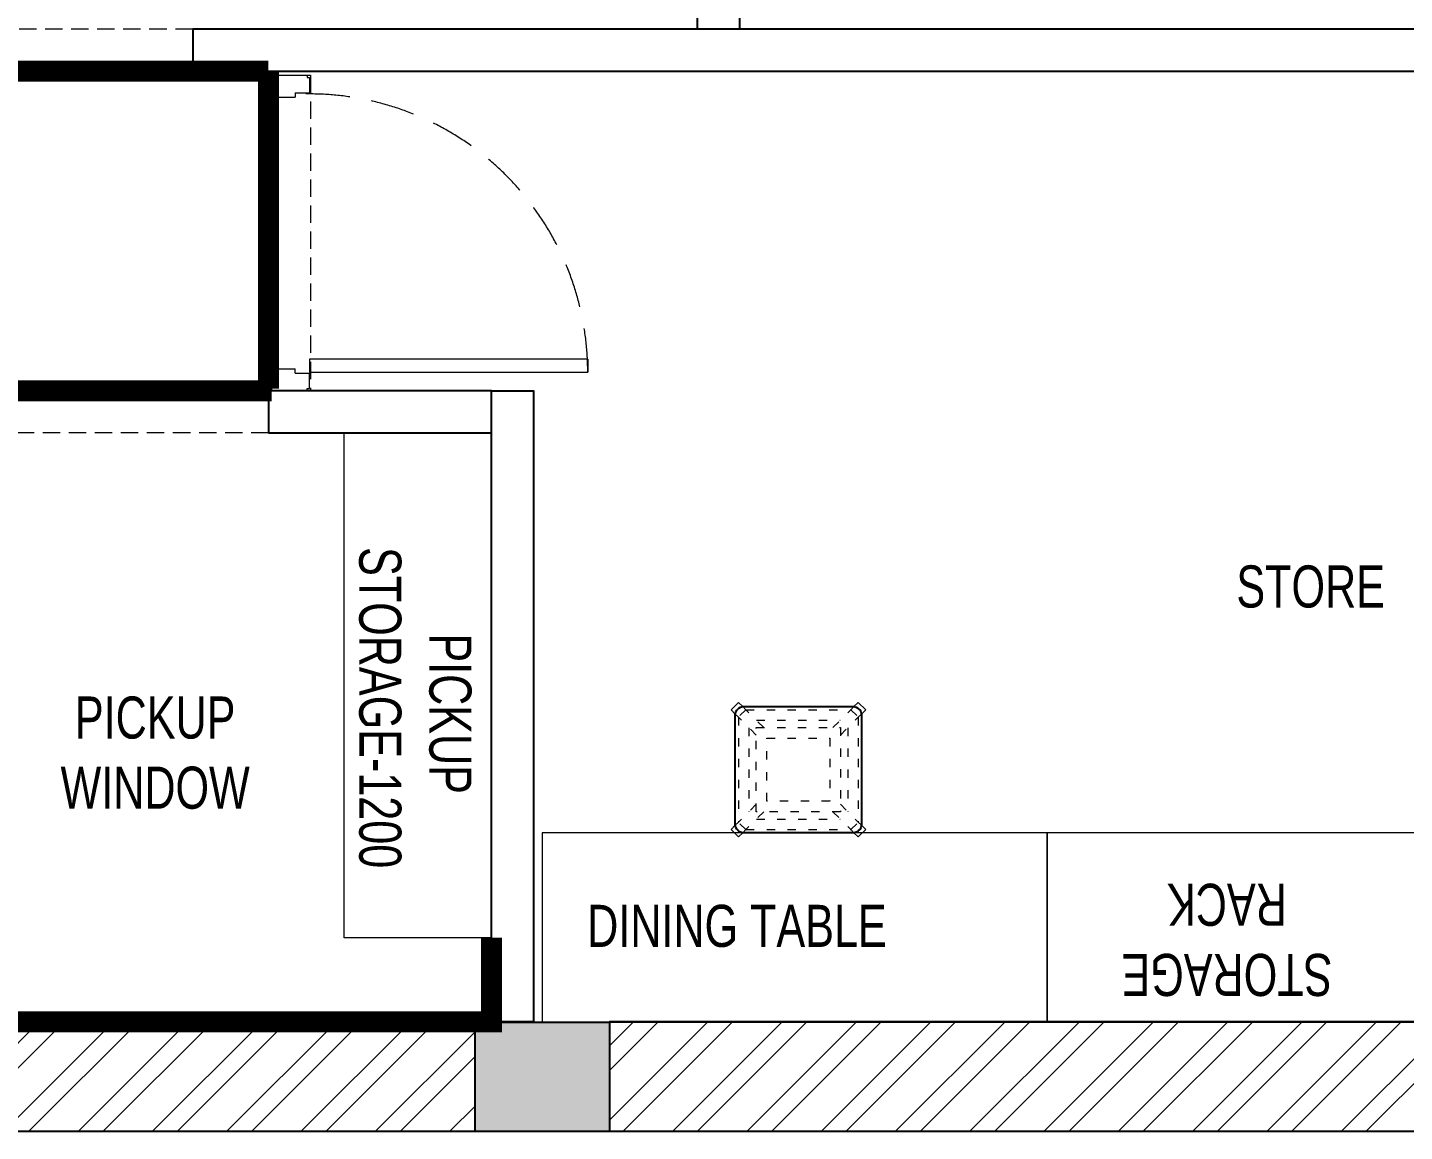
# Model space of a CAD drawing. Header units: feet. Extents: x 9930133 to 9947819, y -6283010 to -6274589.
# Drawn here: x 9941586 to 9944858, y -6283010 to -6280386 of the extents above; entities that cross this region are included whole.
import ezdxf

# ---------------------------------------------------------------- set-up
doc = ezdxf.new("R2010")
doc.units = ezdxf.units.FT
doc.header["$LTSCALE"] = 33
doc.header["$MEASUREMENT"] = 0
for name, pattern in [('a_p6_plan_L18$0$HIDDEN', [0.375, 0.25, -0.125]), ('ACAD_ISO03W100', [30, 12, -18]), ('HIDDEN2', [4.7624999999999975, 3.174999999999998, -1.587499999999999])]:
    doc.linetypes.add(name, pattern=pattern)
for name, color, linetype in [('A-WALL', 1, 'Continuous'), ('column', 10, 'Continuous'), ('LAMINATE FINISH', 80, 'Continuous')]:
    doc.layers.add(name, color=color, linetype=linetype)
for name, color, linetype, lineweight in [('A-WALL HATCH', 251, 'Continuous', 0), ('column hatch', 5, 'Continuous', 0), ('Door', 2, 'Continuous', 13), ('LENS-CURTAIN', 5, 'a_p6_plan_L18$0$HIDDEN', 9), ('LENS-DOOR', 34, 'Continuous', 20), ('LENS-PARTITION', 21, 'Continuous', 25), ('LENS-TEXT', 31, 'Continuous', 5), ('LENS_DIMENSION', 193, 'Continuous', 0), ('LENS_TEXT', 31, 'Continuous', 5), ('LK-FF&E WALL', 1, 'Continuous', 9), ('LK-TILES FINISH', 251, 'Continuous', 5), ('LN-ELEVATION-1', 81, 'Continuous', 25), ('LN-ELEVATION-3', 125, 'Continuous', 18), ('LN-ELEVATION-5', 167, 'Continuous', 5)]:
    doc.layers.add(name, color=color, linetype=linetype, lineweight=lineweight)
doc.styles.add('LK TXT', font='GILC____.TTF', dxfattribs={"height": 100})
doc.styles.get("Standard").update_dxf_attribs({"font": 'GILC____.TTF'})

# ---------------------------------------------------------------- blocks, each defined once
blk = doc.blocks.new('A$C69cec98d')
at = {"layer": 'A-WALL HATCH'}
h = blk.add_hatch(dxfattribs=at)
h.set_pattern_fill('ANSI32', color=256, scale=333)
h.set_pattern_definition([(45, (-3585596.228682524, 5462549.300756144), (-88.29995930067012, 88.29995930067012), []), (45, (-3585537.36204309, 5462549.300756144), (-88.29995930067012, 88.29995930067012), [])])
h.paths.add_polyline_path([(-12075, 249.5475610094145), (-15070, 250), (-15070, 1150), (-16786, 1150), (-16786, 900), (-15320, 900), (-15320, 249.5475610094145), (-15166, 249.5475610094145), (-15166, -10), (-12075, -10)])
h.paths.add_polyline_path([(-8615, 249.5475610094145), (-11755, 249.5475610094145), (-11755, -10.4524389905855), (-8615, -10.4524389905855)])
h.paths.add_polyline_path([(-5170, 249.5475610094145), (-8295, 249.5475610094145), (-8295, -10), (-5170, -10)])
h.paths.add_polyline_path([(-1730, 250), (-4850, 250), (-4850, -10), (-1730, -10)])
h.paths.add_polyline_path([(-1410, 1600), (-1660, 1600), (-1660, 250), (-1410, 250)], flags=17)
h.paths.add_polyline_path([(-1410, 4110), (-1410, 2600), (4.656613e-10, 2600), (-4.656613e-10, -10), (-1410, -10), (-1410, 250), (-150, 250), (-149.9999999995343, 2350), (-1660, 2350), (-1660, 4110)])
h.paths.add_polyline_path([(-1760, 7090), (-1410, 7090), (-1410, 4370), (-1660, 4370), (-1660, 6830), (-1760, 6830)])
h.paths.add_polyline_path([(-1660, 8150), (-1660, 8050), (-1760, 8050), (-1760, 7790), (-1410, 7790), (-1410, 8150)])
h.paths.add_polyline_path([(-4850, 8409.547561009414), (-1730, 8409.547561009414), (-1730, 8150), (-4850, 8150)])
h.paths.add_polyline_path([(-8295, 8409.547561009414), (-5170, 8409.547561009414), (-5170, 8149.547561009415), (-8295, 8149.547561009415)])
h.paths.add_polyline_path([(-11755, 8409.547561009414), (-8615, 8409.547561009414), (-8615, 8150), (-11755, 8150)])
h.paths.add_polyline_path([(-15166, 8409.547561009414), (-12075, 8409.547561009414), (-12075, 8149.547561009415), (-15166, 8149.547561009415)])
h.paths.add_polyline_path([(-16786, 8410), (-15486, 8410), (-15486, 8149.547561009415), (-16786, 8149.547561009415)])
at = {"layer": 'column hatch'}
h = blk.add_hatch(color=251, dxfattribs=at)
h.dxf.hatch_style = 1
h.paths.add_polyline_path([(-15486, 250), (-15166, 250), (-15166, -10), (-15486, -10)])
h.paths.add_polyline_path([(-12075, 250), (-11755, 250), (-11755, -10), (-12075, -10)])
h.paths.add_polyline_path([(-8615, 250), (-8295, 250), (-8295, -10), (-8615, -10)])
h.paths.add_polyline_path([(-5170, 250), (-4850, 250), (-4850, -10), (-5170, -10)])
h.paths.add_polyline_path([(-1730, 250), (-1410, 250), (-1410, -10), (-1730, -10)])
at = {"layer": 'A-WALL'}
for points in [[(-5170, 249.5475610094145), (-8295, 249.5475610094145), (-8295, -10), (-5170, -10)], [(-1730, 250), (-4850, 250), (-4850, -10), (-1730, -10)]]:
    blk.add_lwpolyline(points, close=True, dxfattribs=at)
at = {"layer": 'column'}
blk.add_lwpolyline([(-5170, 249.5475610094145), (-4850, 249.5475610094145), (-4850, -10.4524389905855), (-5170, -10.4524389905855)], close=True, dxfattribs=at)
blk = doc.blocks.new('*U46')
at = {"layer": 'LENS-DOOR'}
for p, q in [((548121.7424194776, 1779235.250802661), (548121.7424194285, 1778573.792470696)), ((548121.7424194776, 1779235.250802661), (548152.9924194783, 1779235.250802661)), ((548152.9924194338, 1778573.792470696), (548152.9924194783, 1779235.250802661)), ((547447.2632527729, 1778568.584137446), (547452.471586084, 1778568.584137432)), ((547447.2632527404, 1778484.13413872), (547447.2632527729, 1778568.584137446)), ((547452.4715860792, 1778573.792470752), (547488.9299194163, 1778573.792470761)), ((547452.471586084, 1778568.584137432), (547452.4715860792, 1778573.792470752)), ((547488.9299194115, 1778539.938304131), (547488.9299194163, 1778573.792470761)), ((548121.7424194285, 1778573.792470696), (548152.9924194338, 1778573.792470696)), ((548192.0549194335, 1778573.792470705), (548155.5965861009, 1778573.792470692)), ((548155.5965860891, 1778539.938304089), (548155.5965861009, 1778573.792470692)), ((548192.0549194335, 1778568.584137381), (548192.0549194335, 1778573.792470705)), ((548197.2632527791, 1778568.58413739), (548192.0549194335, 1778568.584137381)), ((548197.263252749, 1778484.134138664), (548197.2632527791, 1778568.58413739)), ((547488.9299194115, 1778539.938304131), (547499.346586087, 1778539.938304122)), ((547499.3465860802, 1778478.925805381), (547499.346586087, 1778539.938304122)), ((548145.1799194254, 1778478.925805334), (548145.1799194299, 1778539.938304084)), ((548155.5965860891, 1778539.938304089), (548145.1799194299, 1778539.938304084)), ((547447.2632527404, 1778484.13413872), (547452.4715860676, 1778484.13413872)), ((547452.4715860795, 1778478.925805376), (547452.4715860676, 1778484.13413872)), ((547452.4715860795, 1778478.925805376), (547499.3465860802, 1778478.925805381)), ((548192.0549194288, 1778478.92580533), (548145.1799194254, 1778478.925805334)), ((548192.0549194288, 1778478.92580533), (548192.0549194311, 1778484.134138682)), ((548197.263252749, 1778484.134138664), (548192.0549194311, 1778484.134138682))]:
    blk.add_line(p, q, dxfattribs=at)
at = {"layer": 'LENS-DOOR', "color": 7, "linetype": 'HIDDEN2'}
blk.add_ellipse((548152.9924194338, 1778573.792470696), major_axis=(-661.4583333308027, 0.0034431291060411), ratio=0.9999999979146826, start_param=-1.570791121506941, end_param=0.0512086788949202, dxfattribs=at)
blk = doc.blocks.new('Stool')
at = {"layer": 'LN-ELEVATION-1', "ltscale": 0.5}
blk.add_lwpolyline([(-130, 300), (130, 300, -0.4142135623730951), (150, 280), (150, 20, -0.4142135623730951), (130, 0), (-130, 0, -0.4142135623730951), (-150, 20), (-150, 280, -0.4142135623730951)], format="xyb", close=True, dxfattribs=at)
at = {"layer": 'LN-ELEVATION-3', "linetype": 'ACAD_ISO03W100', "ltscale": 0.05}
for p, q in [((-100, 232.3223304701969), (-142.3743686703965, 274.6966991415247)), ((-142.3743686708621, 274.6966991410591), (-142.3743686708621, 25.30330085894093)), ((-82.3223304701969, 250), (-124.6966991401277, 292.374368671095)), ((-124.696699141059, 292.3743686703965), (124.6966991401277, 292.374368671095)), ((-99.69669914059341, 267.3743686703965), (99.69669913966209, 267.374368671095)), ((82.3223304701969, 250), (124.6966991401277, 292.374368671095)), ((100, 232.3223304701969), (142.3743686703965, 274.6966991415247)), ((142.3743686708621, 274.6966991410591), (142.3743686708621, 25.30330085894093)), ((-117.3743686703965, 249.6966991408263), (-117.3743686703965, 50.30330085847527)), ((117.3743686703965, 249.6966991408263), (117.3743686703965, 50.30330085847527)), ((-100, 67.67766952980308), (-142.3743686703965, 25.30330085847527)), ((100, 67.67766952980308), (142.3743686703965, 25.30330085847527)), ((-82.3223304701969, 50), (-124.6966991401277, 7.625631328905001)), ((82.3223304701969, 50), (124.6966991401277, 7.625631328905001)), ((-124.696699141059, 7.625631329603493), (124.6966991401277, 7.625631328905001)), ((-99.69669914059341, 32.62563132960349), (99.69669913966209, 32.625631328905))]:
    blk.add_line(p, q, dxfattribs=at)
for points in [[(-132.2008663183078, 299.8785358476453), (-124.696699141059, 292.3743686703965), (-142.3743686708621, 274.6966991410591), (-149.8785358476452, 282.200866318075)], [(132.2008663183078, 299.8785358476453), (124.696699141059, 292.3743686703965), (142.3743686708621, 274.6966991410591), (149.8785358476452, 282.200866318075)], [(-132.2008663183078, 0.1214641523547471), (-124.696699141059, 7.625631329603493), (-142.3743686708621, 25.30330085894093), (-149.8785358476452, 17.79913368192501)], [(132.2008663183078, 0.1214641523547471), (124.696699141059, 7.625631329603493), (142.3743686708621, 25.30330085894093), (149.8785358476452, 17.79913368192501)]]:
    blk.add_lwpolyline(points, dxfattribs=at)
for points in [[(-100, 250), (100, 250), (100, 50), (-100, 50)], [(-75, 225), (75, 225), (75, 75), (-75, 75)]]:
    blk.add_lwpolyline(points, close=True, dxfattribs=at)
at = {"layer": 'LN-ELEVATION-5', "ltscale": 0.5}
for points in [[(-149.8785358476452, 282.200866318075), (-160.0520382001996, 292.3743686706293), (-142.3743686708621, 310.0520381999668), (-132.2008663183078, 299.8785358478781)], [(149.8785358476452, 282.200866318075), (160.0520382001996, 292.3743686706293), (142.3743686708621, 310.0520381999668), (132.2008663183078, 299.8785358478781)], [(-149.8785358476452, 17.79913368192501), (-160.0520382001996, 7.625631329370662), (-142.3743686708621, -10.05203819996677), (-132.2008663183078, 0.1214641521219164)], [(149.8785358476452, 17.79913368192501), (160.0520382001996, 7.625631329370662), (142.3743686708621, -10.05203819996677), (132.2008663183078, 0.1214641521219164)]]:
    blk.add_lwpolyline(points, dxfattribs=at)

msp = doc.modelspace()

# ---------------------------------------------------------------- linework, layer by layer
at = {"layer": 'LAMINATE FINISH', "color": 85, "linetype": 'ACAD_ISO03W100', "ltscale": 0.05, "const_width": 50}
msp.add_lwpolyline([(9942158.158576323, -6280489.254611332), (9942158.158576053, -6281244.046277994)], dxfattribs=at)
at = {"layer": 'LENS-CURTAIN', "ltscale": 5}
for points in [[(9941978.15861724, -6280389.254611332), (9941228.15861724, -6280389.254611332), (9941228.15861724, -6280489.254611332), (9941978.15861724, -6280489.254611332)], [(9942258.158576325, -6280499.254611298), (9942258.158576325, -6281249.254611299), (9942158.158576323, -6281249.254611299), (9942158.158576323, -6280499.254611298)], [(9941408.158576313, -6281249.254611331), (9942158.158576313, -6281249.254611331), (9942158.158576313, -6281349.254611332), (9941408.158576313, -6281349.254611332)]]:
    msp.add_lwpolyline(points, close=True, dxfattribs=at)
at = {"layer": 'LENS-PARTITION'}
for points in [[(9943177.957662502, -6277349.254611332), (9943277.957662502, -6277349.254611332), (9943277.957662502, -6280389.254611332), (9943177.957662502, -6280389.254611332)], [(9946159.15861724, -6280389.254611332), (9941978.15861724, -6280389.254611332), (9941978.15861724, -6280489.254611332), (9946159.15861724, -6280489.254611332)], [(9942158.158576313, -6281349.254611332), (9942688.15861724, -6281349.254611332), (9942688.15861724, -6281249.254611331), (9942158.158576313, -6281249.254611331)], [(9942788.15861724, -6282749.254611331), (9942688.15861724, -6282749.254611331), (9942688.15861724, -6281249.25461133), (9942788.15861724, -6281249.25461133)]]:
    msp.add_lwpolyline(points, close=True, dxfattribs=at)
at = {"layer": 'LK-FF&E WALL'}
for points in [[(9942338.15861724, -6281349.254611332), (9942688.15861724, -6281349.254611332), (9942688.15861724, -6282549.254611332), (9942338.15861724, -6282549.254611332)], [(9942809.15861724, -6282749.707050323), (9944009.15861724, -6282749.707050323), (9944009.15861724, -6282299.707050323), (9942809.15861724, -6282299.707050323)], [(9944009.15861724, -6282749.707050323), (9944909.158617241, -6282749.707050323), (9944909.158617241, -6282299.707050323), (9944009.15861724, -6282299.707050323)]]:
    msp.add_lwpolyline(points, close=True, dxfattribs=at)
at = {"layer": 'LK-TILES FINISH', "color": 212, "linetype": 'ACAD_ISO03W100', "ltscale": 0.05, "const_width": 50}
for points in [[(9942165.93357695, -6281249.254611331), (9940778.15861724, -6281249.254611331), (9940778.15861724, -6280489.254611332), (9942158.158576323, -6280489.254611332)], [(9942688.15861724, -6282549.254611332), (9942688.15861724, -6282749.254611331), (9940778.15861724, -6282749.254611331), (9940778.15861724, -6281349.254611332), (9941408.158576313, -6281349.254611332)]]:
    msp.add_lwpolyline(points, dxfattribs=at)

# ---------------------------------------------------------------- block references
at = {"layer": 'Door', "rotation": 270}
msp.add_blockref('*U46', (8163681.799438288, -5733051.991358565), dxfattribs=at)
at = {"layer": 'LENS_DIMENSION'}
msp.add_blockref('A$C69cec98d', (9947819.15861724, -6282999.254611332), dxfattribs=at)
at = {"layer": 'LK-FF&E WALL'}
msp.add_blockref('Stool', (9943417.65861724, -6282299.707050323), dxfattribs=at)

# ---------------------------------------------------------------- texts
at = {"layer": 'LENS-TEXT', "color": 0, "linetype": 'Continuous', "ltscale": 3, "char_height": 100, "attachment_point": 5, "style": 'LK TXT'}
for s, insert, rotation in [(' PICKUP STORAGE-1200', (9942506.613129815, -6282002.336812187), 270.00000000000006), ('STORAGE \\PRACK', (9944436.395513302, -6282553.49561601), 179.99999999999991)]:
    msp.add_mtext_dynamic_manual_height_columns(s, width=1099.486866972408, gutter_width=0.9999999999999992, heights=[0], dxfattribs=dict(at, insert=insert, rotation=rotation))
at = {"layer": 'LENS-TEXT', "color": 0, "linetype": 'Continuous', "ltscale": 3, "insert": (9943271.726735573, -6282521.69720356), "char_height": 100, "attachment_point": 5, "style": 'LK TXT'}
msp.add_mtext_dynamic_manual_height_columns('DINING TABLE', width=783.9636358173434, gutter_width=0.9999999999999992, heights=[0], dxfattribs=at)
at = {"layer": 'LENS_TEXT', "linetype": 'Continuous', "ltscale": 3, "char_height": 100, "attachment_point": 5}
for s, width, insert in [('STORE', 930.4951690917121, (9944635.382007103, -6281714.966336152)), ('PICKUP WINDOW', 635.5877171156214, (9941888.8616731, -6282109.845514465))]:
    msp.add_mtext_dynamic_manual_height_columns(s, width=width, gutter_width=0.9999999999999992, heights=[0], dxfattribs=dict(at, insert=insert))

doc.saveas('drawing.dxf')
